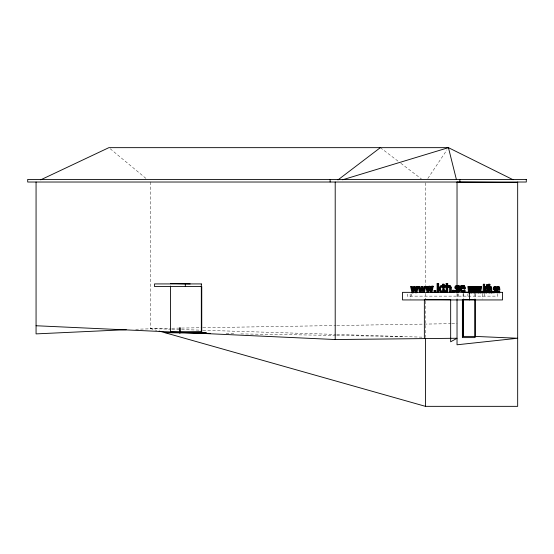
<?xml version="1.0" encoding="UTF-8"?>
<svg xmlns="http://www.w3.org/2000/svg" width="554" height="554" viewBox="0 0 554 554"><rect width="100%" height="100%" fill="white"/><g stroke="black" fill="none" stroke-linecap="round" stroke-linejoin="round"><path stroke-width="0.42" stroke-dasharray="2.77 2.08" d="M427.847 178.443L446.995 149.802M135.709 329.249L171.048 328.231M171.913 328.217L202.148 327.726M203.013 327.712L336.07 325.537M336.929 325.523L450.977 323.668M451.842 323.654L457.029 323.564M226.129 333.66L233.906 333.785M240.817 333.903L335.89 335.454M336.756 335.468L403.305 336.555M150.314 182.024L150.314 328.57L171.034 329.221M171.899 329.249L202.12 330.205M202.979 330.232L335.953 334.429M336.818 334.457L422.917 337.178M150.314 328.57L156.734 330.385M380.328 147.655L398.104 161.193M400.84 163.278L421.352 178.9M110.198 148.749L146.367 178.755M497.804 293.862L497.804 296.141L407.225 296.141L407.225 293.862M484.203 293.862L484.203 296.141M482.645 294.029L482.645 299.098M475.103 293.849L475.103 298.1M474.993 293.204L474.993 298.384M467.901 293.862L467.901 296.141M463.352 293.204L463.352 298.384M463.096 293.849L463.096 298.1M458.774 293.862L458.774 296.141M457.223 294.029L457.223 298.253M457.029 293.378L457.029 298.558M425.458 182.889L425.458 285.559M425.458 293.322L425.458 300.226M425.458 301.085L425.458 337.324M411.698 293.862L411.698 296.141M410.147 294.029L410.147 299.098"/><path stroke-width="0.83" d="M481.322 292.969L481.364 291.383L481.987 291.376M482.222 292.997L482.257 291.411L482.88 291.404L482.839 292.997M483.109 292.962L483.317 284.299L483.801 284.292M484.002 292.99L484.21 284.327L484.702 284.32L484.494 292.99M486.613 292.789L486.44 284.943L486.931 284.943M487.513 292.817L487.34 284.971L487.825 284.971C487.257 288.315 487.465 291.446 488.649 292.921M488.358 292.159L488.545 284.278L489.037 284.278M488.773 287.637L488.794 286.757L487.901 286.73L487.873 287.609L488.773 287.637L487.762 287.637M488.85 292.173L488.905 289.784M489.237 292.976L489.445 284.306L489.93 284.306L489.722 292.976M490.283 292.941L489.971 287.574M491.176 292.969C491.093 292.38 492.153 285.67 489.833 288.329M491.668 292.969C491.197 291.501 493.219 285.836 489.701 286.605L490.595 286.633M491.89 292.934L491.924 291.349L492.548 291.349M492.783 292.962L492.825 291.376L493.448 291.376L493.406 292.962M494.805 292.941L494.39 291.411L495.193 292.166L495.962 292C495.823 290.635 492.686 285.822 496.647 287.048L496.626 288.17L495.636 287.471L494.971 288.343L496.633 290.545L496.121 292.796M498.946 289.347L498.932 289.915L499.826 289.943C499.923 282.325 494.985 289.977 498.011 292.886M497.769 292.152L499.736 291.425L499.708 292.567L499.196 292.941M497.118 292.858C495.809 291.369 495.698 286.37 498.302 286.709M495.456 292.221L494.556 292.193L495.068 291.965C495.297 290.455 491.571 286.868 495.318 286.688M455.042 287.083C454.238 289.61 458.428 288.461 457.978 290.525L457.743 290.808C456.648 292.055 454.377 288.932 454.993 291.439L457.265 291.868L458.601 291.058L458.594 288.918L456.316 288.018L455.873 287.291L456.974 286.418L459.439 287.117L459.439 286.023L456.171 285.719L455.042 287.083L455.769 287.138M456.503 291.826L458.767 291.639L459.647 290.026L458.934 288.641L456.794 287.907L456.683 286.972L457.701 286.466L459.439 287.117M471.17 288.385L471.378 286.778L471.869 286.778L471.641 288.329M471.856 293.031L472.763 286.806L472.271 286.806L471.655 291.626L471.025 286.813L469.723 286.785L469.3 289.195M475.429 289.174L475.734 286.764L476.232 286.764M479.792 289.16L480.096 286.75L480.588 286.75M476.218 293.018L477.126 286.792L475.734 286.764M480.581 293.004L481.488 286.778L480.096 286.75M497.707 289.146C497.333 287 499.937 287.097 499.369 289.14L496.813 289.119M473.663 289.181L474.086 286.771L474.487 286.771M477.887 289.971L478.448 286.757L478.85 286.757M469.917 293.031L470.775 288.239L471.406 293.031M474.279 293.024L475.131 288.225L475.768 293.018M478.642 293.011L479.494 288.212L480.124 293.004M420.604 290.476L419.828 286.577L416.601 286.584L415.735 291.293L414.447 286.633L415.168 286.681L416.248 290.573M428.138 290.31L427.363 286.418L424.135 286.418L423.27 291.134L421.975 286.466M431.524 291.016L430.797 290.968L431.663 286.252L433.242 286.286L431.94 292.38L430.437 292.339L429.135 287.699L427.861 292.401L427.086 292.415L425.756 286.383M460.623 287.976L464.231 287.962L460.623 287.976L461.551 286.39L463.476 286.411L462.161 286.259M461.35 288.025L461.807 286.82L462.888 286.314M414.801 288.08L414.073 288.025L415.368 292.671L416.151 292.657L417.453 286.563L418.949 286.598M418.18 286.619L416.878 292.706L416.151 292.657M418.222 286.55L419.558 292.581L420.334 292.56L421.608 287.865L422.903 292.505L423.685 292.491L424.98 286.397L426.483 286.432M425.707 286.453L424.412 292.54L423.685 292.491M431.213 292.325L432.515 286.238L433.242 286.286M415.168 286.681L413.748 286.647L412.501 291.369L411.574 286.695L412.301 286.743L413.076 290.642M423.782 290.407L422.702 286.515L421.282 286.48L420.036 291.203L419.108 286.529L419.828 286.577M431.31 290.241L430.236 286.356L428.81 286.314L427.563 291.037L426.635 286.363L427.363 286.418M414.073 288.025L412.799 292.727L412.024 292.747L410.694 286.709L412.301 286.743M414.586 288.863L413.526 292.782L412.024 292.747M422.12 288.696L421.061 292.616L420.334 292.56M429.648 288.53L428.588 292.45L427.861 292.401M460.145 286.813C458.324 289.977 461.911 293.412 464.958 291.286L464.958 290.171L464.183 290.123C462.971 291.584 460.319 290.815 460.63 288.759L465.055 288.731C466.011 285.663 461.42 284.043 460.145 286.813L460.873 286.861M484.411 288.295L485.159 286.737L485.775 286.737M484.563 289.881L486.052 286.764L486.668 286.764L485.249 289.638L486.62 292.983M484.542 290.912L484.875 290.261L485.976 292.983M489.854 287.443L490.345 286.806M497.686 289.95L498.261 292.048L499.736 291.425M437.965 289.146L440.402 286.065L443.269 286.065M439.135 288.89L439.862 288.946L442.369 292.152L441.649 292.096L439.135 288.89L441.469 286.037L442.701 286.079M439.862 288.946L442.189 286.093M438.512 289.513L437.965 290.151L438.692 290.206L439.239 289.562L438.512 289.513L440.534 292.124L442.369 292.152M448.241 285.781C451.87 284.867 451.323 289.86 451.088 291.958L450.36 291.91C451.448 289.839 450.243 283.433 447.002 286.591L447.722 286.647L447.722 283.586L446.15 283.551L446.164 292L447.736 292.034L447.729 287.415M461.711 290.781L463.656 290.871L464.958 290.171M456.254 286.189L456.891 285.774L456.171 285.719M337.94 179.939L380.328 147.655M447.722 286.91L447.002 287.457L449.481 286.764L447.722 286.91L448.449 286.965M40.712 179.828L108.882 147.655L448.435 147.655L513.059 179.731M456.413 291.002L458.47 290.864L457.743 290.808M461.835 291.743L464.958 291.286M448.969 285.829L447.819 285.954M443.387 284.257L443.539 290.864L445.866 291.099L445.866 292.02L442.951 291.688L442.542 284.271L444.114 284.306L444.114 286.051L443.387 285.996L445.859 286.009L445.859 286.868L443.394 286.854L445.859 286.868M342.642 179.766L448.435 147.655L456.399 179.51M487.305 292.152L488.67 291.979M442.951 291.688L443.761 292.138L445.866 292.02M489.701 286.605L491.073 286.612M462.929 285.469L461.683 285.483M457.306 285.649L458.213 285.629M126.257 329.692L36.065 333.889L36.065 182.024M438.692 289.957L438.699 292.228L437.127 292.193L437.113 283.752L438.685 283.786L438.692 289.202M438.685 283.786L437.113 283.752M447.722 283.586L446.15 283.551M444.114 284.306L442.542 284.271M441.974 286.03L441.974 286.882L442.549 286.875M458.67 287.062L458.712 285.968L457.036 285.552M434.045 290.718L435.846 290.746L435.846 292.29L434.045 292.263L434.045 290.718L434.772 290.767M452.293 290.317L454.093 290.344L454.093 291.896L452.293 291.861L452.293 290.317L453.013 290.372M464.183 290.123L464.231 291.231M437.127 292.193L438.699 292.228M440.534 292.124L441.649 292.096M446.164 292L447.736 292.034M448.449 286.688L449.467 287.692L449.516 291.923L450.36 291.91M452.293 291.861L454.093 291.896M451.088 291.958L449.516 291.923M36.065 325.745L335.205 339.533L457.029 338.252L450.665 341.811L450.665 299.645L424.364 299.479L424.364 338.598M468.573 293.011L467.957 286.785L468.462 286.785M471.025 286.813L470.616 286.813L469.778 291.633L469.363 286.813L468.85 286.82L469.467 293.038M469.723 286.785L470.124 286.778M477.188 286.757L476.634 286.792L476.011 291.612L475.38 286.799L474.979 286.799L474.141 291.619L473.718 286.799L473.213 286.806L473.829 293.024M481.488 286.778L480.997 286.778L480.373 291.598L479.743 286.785L479.342 286.785L478.504 291.605L478.081 286.785L477.569 286.792L478.192 293.011M487.783 286.757L488.794 286.757M486.377 287.609L487.271 287.637L487.291 286.757L485.159 286.737M497.506 289.915L499.826 289.943M201.642 283.918L154.518 283.918L154.518 286.529L201.753 286.529L201.753 332.054L170.521 332.054M463.096 292.145L475.103 292.145M198.076 333.217L206.448 332.919L180.085 332.282L179.974 327.573L179.842 333.217L180.071 332.386M159.143 331.063L425.458 406.345L517.671 406.345L517.671 182.024M457.029 182.121L517.671 182.529M164.76 332.656L198.471 333.21M200.195 333.238L210.568 333.404M170.521 283.461L190.202 283.918M488.545 284.278L489.93 284.306M483.317 284.299L484.702 284.32M486.44 284.943L487.825 284.971M497.485 286.577L498.96 286.598M494.528 286.591L495.955 286.619M494.286 286.709L495.186 286.737M497.208 286.75L498.101 286.778M494.078 286.889L494.971 286.917M496.959 287.027L497.859 287.062M493.905 287.124L494.805 287.152M478.081 286.785L476.675 286.764L477.292 292.983M478.448 286.757L479.743 286.785M497.554 287.415L498.635 287.415M474.086 286.771L475.38 286.799M493.766 287.415L494.667 287.443M496.744 287.422L497.637 287.45M497.741 287.387L498.974 287.526M471.378 286.778L473.718 286.799M495.892 287.519L494.999 287.491L496.626 288.17M498.081 287.498L499.106 287.664M467.957 286.785L469.363 286.813M495.255 287.644L496.155 287.671M489.798 287.547L490.865 287.602M493.669 287.734L494.563 287.761M498.205 287.637L499.209 287.865M490.11 287.658L491.003 287.685M495.498 287.865L496.398 287.893M496.557 287.914L497.457 287.942M490.214 287.803L491.114 287.831M498.309 287.838L499.286 288.115M490.29 288.004L491.183 288.032M493.6 288.087L494.5 288.115M498.392 288.087L499.341 288.405M496.426 288.482L497.319 288.509M493.572 288.461L494.473 288.489M490.359 288.592L491.26 288.62M493.6 289.022L494.5 289.049M499.369 289.14L498.475 289.112L498.441 288.378M496.336 289.126L497.236 289.153M494.826 289.347L495.719 289.375M493.711 289.493L494.604 289.52M490.366 289.396L491.26 289.423M495.394 289.694L496.294 289.721M496.294 289.846L497.194 289.874M493.919 289.86L494.812 289.887M494.237 290.13L495.131 290.158M494.542 290.268L495.435 290.296M494.812 290.386L495.705 290.414M495.041 290.531L495.941 290.559M496.301 290.573L497.201 290.601M495.179 290.712L496.079 290.739M495.248 290.94L496.149 290.968M486.301 290.919L487.195 290.947M495.269 291.266L496.162 291.293M496.363 291.217L497.257 291.245M491.924 291.349L494.417 291.411M498.635 291.639L499.535 291.667M486.301 291.446L487.195 291.473M495.214 291.681L496.107 291.709M496.481 291.764L497.374 291.792M481.364 291.383L482.88 291.404M498.371 291.896L499.272 291.923M495.068 291.965L495.962 292M497.554 292.117L498.967 292.11M486.336 291.896L487.229 291.923M494.293 292.138L495.74 292.166M496.647 292.228L497.54 292.256M487.125 292.131L488.455 292.103M486.398 292.27L487.291 292.297M496.862 292.595L497.755 292.623M493.462 292.56L494.362 292.588M486.488 292.56L487.388 292.588M463.151 291.833L461.316 291.605M462.68 285.448L463.83 285.629M461.212 285.656L461.939 285.712L460.796 285.94M463.102 285.58L464.19 285.843M457.943 285.663L458.67 285.719M463.469 285.795L464.494 286.155M458.712 285.968L459.439 286.023M455.81 285.906L456.538 285.954M461.842 286.293L462.562 286.349M463.774 286.099L464.737 286.543M461.551 286.39L462.278 286.446M462.749 286.356L463.705 286.543M461.302 286.55L462.022 286.605M463.165 286.674L464.037 286.972L462.978 286.487M448.685 285.712L450.125 285.899M456.551 286.48L458.151 286.508M461.08 286.764L461.807 286.82M464.01 286.487L464.91 287.007M449.689 286.023L450.409 286.079M455.298 286.425L456.025 286.473M457.881 286.591L458.608 286.647M456.191 286.647L456.918 286.702M458.31 286.806L459.037 286.861M463.31 286.917L464.141 287.256M445.859 286.009L445.132 285.961L445.132 286.82M449.924 286.279L450.651 286.328M447.403 286.231L448.124 286.279M455.139 286.737L455.866 286.792M464.183 286.958L464.287 287.498L465.014 287.554M455.956 286.917L456.683 286.972M460.769 287.311L461.496 287.367M450.111 286.605L450.838 286.653M440.402 286.065L441.129 286.113M448.089 286.75L448.816 286.799M448.996 286.792L449.723 286.84M455.873 287.291L456.6 287.346M449.183 286.924L449.91 286.979M450.243 286.993L450.97 287.041M464.287 287.498L464.328 288.122L465.048 288.177M455.921 287.623L456.648 287.671M441.974 286.882L443.269 286.924M450.326 287.45L451.053 287.498M456.067 287.851L456.794 287.907M431.663 286.252L432.39 286.307M455.083 287.997L455.81 288.045M456.316 288.018L457.043 288.073M456.683 288.149L457.41 288.198M465.055 288.731L464.328 288.676L464.328 288.122M428.81 286.314L430.236 286.356M457.202 288.267L458.414 288.426M450.354 287.969L451.081 288.025M455.291 288.447L457.95 289.333L456.759 289.181M458.206 288.586L458.934 288.641M460.63 288.759L461.357 288.807L461.662 290.158L462.431 290.829M424.135 286.418L424.863 286.473M458.594 288.918L459.321 288.966M455.665 288.8L456.392 288.849M421.282 286.48L422.702 286.515M460.665 289.278L461.392 289.333M456.226 289.049L456.953 289.098M458.837 289.375L459.564 289.43M416.601 286.584L417.328 286.633M457.881 289.583L458.608 289.631M460.769 289.728L461.496 289.777M458.013 289.804L458.74 289.86M413.748 286.647L414.475 286.695M458.92 289.971L459.647 290.026M459.945 290.033L460.672 290.088M460.935 290.102L461.662 290.158M463.892 290.372L464.619 290.421M410.694 286.709L411.421 286.764M458.054 290.123L458.781 290.171M461.15 290.4L461.877 290.455M463.449 290.621L464.176 290.677M458.885 290.372L459.612 290.421M461.406 290.621L462.133 290.677M454.993 290.296L457.597 291.099M460.166 290.566L460.893 290.615M462.929 290.822L463.656 290.871M454.093 290.344L453.366 290.296L453.366 291.84M457.978 290.525L458.705 290.58M462.043 290.871L463.144 290.947M443.394 289.617L444.121 289.666L444.266 290.912L445.07 291.314L443.816 291.175M458.774 290.732L459.501 290.781M455.464 290.615L456.191 290.663M455.928 290.857L456.655 290.905M457.369 290.982L458.096 291.037M458.601 291.058L459.328 291.106M442.549 290.095L443.276 290.151M460.859 291.356L461.586 291.411L461.198 291.065M458.352 291.349L459.079 291.397M463.359 291.619L464.086 291.667M443.415 290.365L444.142 290.414M462.902 291.736L463.629 291.792M454.993 291.439L455.72 291.494M458.04 291.584L458.767 291.639M457.68 291.757L458.407 291.813M443.539 290.864L444.266 290.912M455.776 291.771L457.992 291.923M443.657 291.044L444.384 291.099M444.772 291.182L445.499 291.231M435.846 290.746L435.119 290.691L435.119 292.242M442.778 291.404L443.505 291.459L443.38 291.099M443.179 291.903L443.899 291.951M444.627 292.103L445.347 292.152M443.449 292.055L444.848 292.214M415.368 292.671L416.096 292.727M489.958 286.55L490.366 286.695M440.25 290.871L441.261 292.173M484.528 291.598L485.082 292.955M429.509 286.3L430.797 290.968M498.808 287.664L498.898 288.142M478.912 290.58L479.231 292.976M474.446 289.79L474.868 292.99M470.09 289.804L470.512 293.004M463.414 287.201L463.504 287.914M472.313 286.778L472.929 292.997M446.995 283.537L447.009 291.979M445.139 291.051L445.139 291.965M444.114 286.771L444.121 289.666M437.958 283.731L437.972 292.18M474.993 299.25L474.993 336.403M469.453 292.346L469.453 299.936M463.352 299.25L463.352 336.403M463.096 299.804L463.096 336.403L475.103 336.403L517.671 338.252L457.029 344.789L457.029 299.416M459.855 179.42L459.855 182.024M457.029 182.024L457.029 292.519M425.458 338.182L425.458 406.345M335.205 182.024L335.205 339.533M330.122 179.42L330.122 182.024M201.324 284.174L201.324 331.943L170.521 332.178L170.521 286.016M185.327 283.918L185.327 286.529M526.3 179.42L27.7 179.42L27.7 182.024L526.3 182.024L526.3 179.42M502.526 292.346L402.502 292.346L402.502 299.936L502.526 299.936L502.526 292.346M475.11 299.638L462.389 299.638L462.389 337.608L475.11 337.608L475.11 299.638"/></g></svg>
